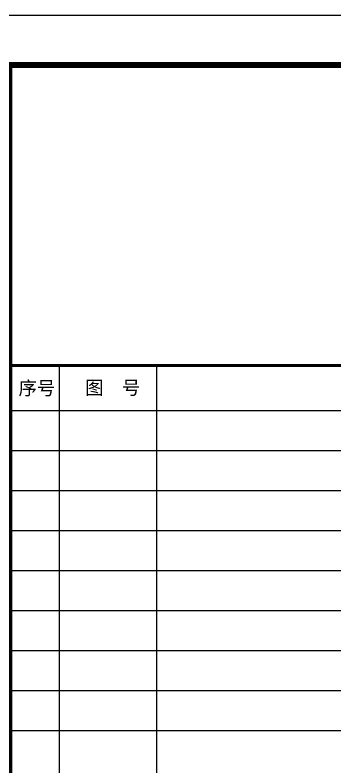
# Model space of a CAD drawing. Extents: x -2331248 to -1198620, y -977263 to -545844.
# Drawn here: x -2309386 to -2302981, y -721234 to -706208 of the extents above; entities that cross this region are included whole.
import ezdxf
from ezdxf.enums import TextEntityAlignment as Align

# ---------------------------------------------------------------- set-up
doc = ezdxf.new("R2010")
doc.units = 0
doc.header["$LTSCALE"] = 1000
doc.header["$MEASUREMENT"] = 0
doc.layers.get('0').update_dxf_attribs({"linetype": 'CONTINUOUS'})
doc.styles.add('黑体', font='SIMHEI.TTF', dxfattribs={"width": 1.4})

msp = doc.modelspace()

# ---------------------------------------------------------------- linework, layer by layer
for p, q in [((-2308498, -732508.1), (-2308498, -713208.1)), ((-2306545, -732508.1), (-2306545, -713208.1)), ((-2328748, -714108.1), (-2290248, -714108.1)), ((-2328748, -714908.1), (-2290248, -714908.1)), ((-2328748, -715708.1), (-2290248, -715708.1)), ((-2328748, -716508.1), (-2290248, -716508.1)), ((-2328748, -717308.1), (-2290248, -717308.1)), ((-2328748, -718108.1), (-2290248, -718108.1)), ((-2328748, -718908.1), (-2290248, -718908.1)), ((-2328748, -719708.1), (-2290248, -719708.1)), ((-2328748, -720508.1), (-2290248, -720508.1))]:
    msp.add_line(p, q)
msp.add_lwpolyline([(-2331248, -706208.1), (-2289248, -706208.1), (-2289248, -735908.1), (-2331248, -735908.1)], close=True)
for points, const_width in [([(-2290248, -707208.1), (-2328748, -707208.1), (-2328748, -734108.1), (-2309498, -734108.1), (-2309498, -707208.1)], 120), ([(-2290248, -713208.1), (-2328748, -713208.1)], 60)]:
    msp.add_lwpolyline(points, dxfattribs=dict(const_width=const_width))

# ---------------------------------------------------------------- texts
at = {"style": '黑体'}
for s, p in [('序号', (-2308946.4, -713658.1)), ('图  号', (-2307429.1, -713658.1))]:
    msp.add_text(s, height=270, dxfattribs=at).set_placement(p, align=Align.MIDDLE)

doc.saveas('drawing.dxf')
